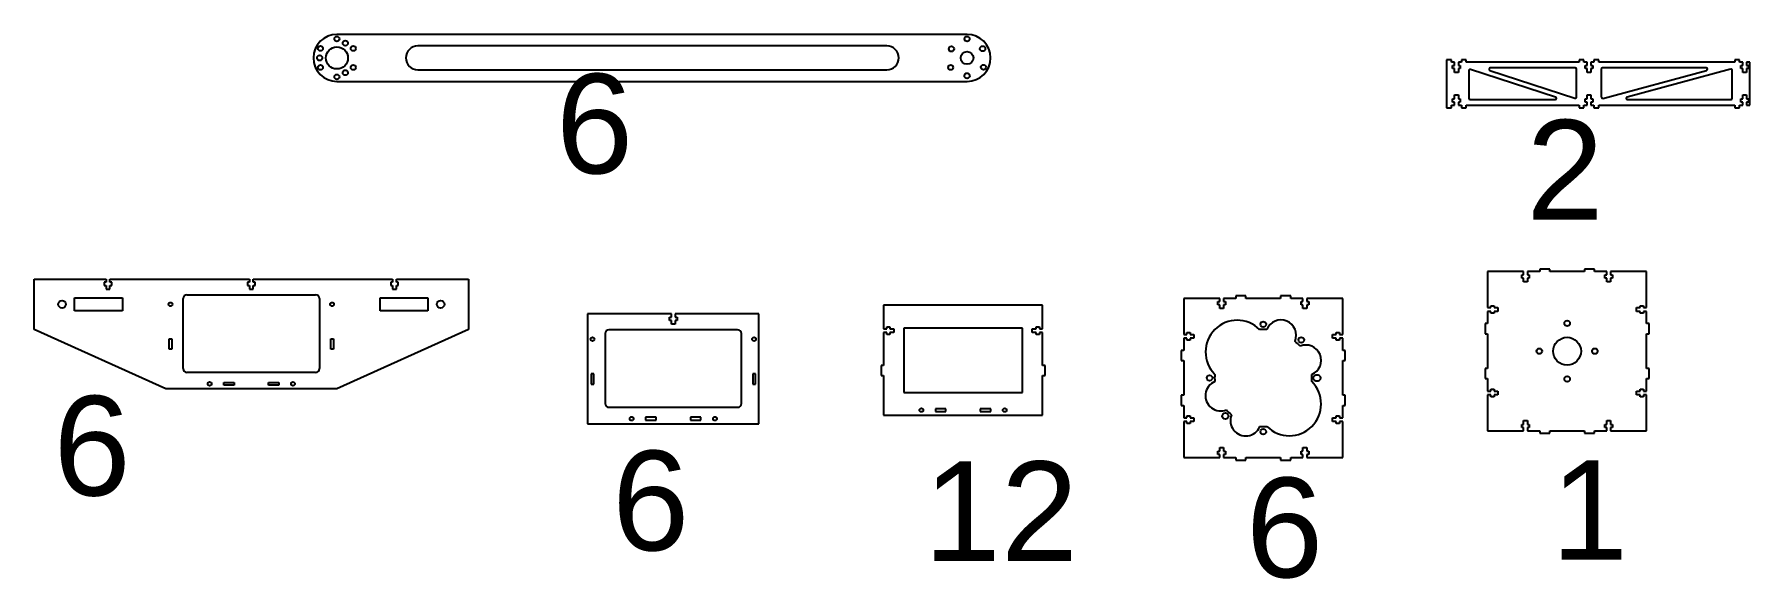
# Model space of a CAD drawing. Header units: millimetres. Extents: x 1241 to 2601, y 1757 to 2188.
import ezdxf

# ---------------------------------------------------------------- set-up
doc = ezdxf.new("R2010")
doc.units = ezdxf.units.MM
doc.styles.get("Standard").update_dxf_attribs({"font": 'arial.ttf'})

msp = doc.modelspace()

# ---------------------------------------------------------------- linework, layer by layer
at = {"color": 7, "linetype": 'Continuous', "lineweight": 25}
for p, q in [((1980.5, 2187.7), (1481.1, 2187.7)), ((1916.9, 2178.6), (1545.3, 2178.6)), ((2360.5, 2167.7), (2360.5, 2129.7)), ((2364.3, 2167.7), (2360.5, 2167.7)), ((2364.3, 2165.7), (2364.3, 2167.7)), ((2366.8, 2165.7), (2364.3, 2165.7)), ((2365.3, 2163.2), (2366.8, 2163.2)), ((2365.3, 2160.6), (2365.3, 2163.2)), ((2366.8, 2163.2), (2366.8, 2165.7)), ((2369.8, 2165.7), (2369.8, 2163.2)), ((2372.3, 2165.7), (2369.8, 2165.7)), ((2369.8, 2163.2), (2371.3, 2163.2)), ((2371.3, 2163.2), (2371.3, 2160.6)), ((2372.3, 2167.7), (2372.3, 2165.7)), ((2376.1, 2167.7), (2372.3, 2167.7)), ((2376.1, 2165.7), (2376.1, 2167.7)), ((2465.5, 2165.7), (2376.1, 2165.7)), ((2465.5, 2167.7), (2465.5, 2165.7)), ((2469.3, 2167.7), (2465.5, 2167.7)), ((2469.3, 2165.7), (2469.3, 2167.7)), ((2471.8, 2165.7), (2469.3, 2165.7)), ((2470.3, 2163.2), (2471.8, 2163.2)), ((2470.3, 2160.6), (2470.3, 2163.2)), ((2471.8, 2163.2), (2471.8, 2165.7)), ((2474.8, 2165.7), (2474.8, 2163.2)), ((2477.3, 2165.7), (2474.8, 2165.7)), ((2474.8, 2163.2), (2476.3, 2163.2)), ((2476.3, 2163.2), (2476.3, 2160.6)), ((2477.3, 2167.7), (2477.3, 2165.7)), ((2481.1, 2167.7), (2477.3, 2167.7)), ((2481.1, 2165.7), (2481.1, 2167.7)), ((2588.9, 2165.7), (2481.1, 2165.7)), ((2588.9, 2167.7), (2588.9, 2165.7)), ((2592.7, 2167.7), (2588.9, 2167.7)), ((2592.7, 2165.7), (2592.7, 2167.7)), ((2595.2, 2165.7), (2592.7, 2165.7)), ((2593.7, 2163.2), (2595.2, 2163.2)), ((2593.7, 2160.6), (2593.7, 2163.2)), ((2595.2, 2163.2), (2595.2, 2165.7)), ((2598.2, 2165.7), (2598.2, 2163.2)), ((2600.7, 2165.7), (2598.2, 2165.7)), ((2598.2, 2163.2), (2599.7, 2163.2)), ((2599.7, 2163.2), (2599.7, 2160.6)), ((2600.7, 2131.7), (2600.7, 2165.7)), ((1481.1, 2150.5), (1980.5, 2150.5)), ((1545.3, 2159.6), (1916.9, 2159.6)), ((2366.8, 2160.6), (2365.3, 2160.6)), ((2366.8, 2157.6), (2366.8, 2160.6)), ((2369.8, 2157.6), (2366.8, 2157.6)), ((2369.8, 2160.6), (2369.8, 2157.6)), ((2371.3, 2160.6), (2369.8, 2160.6)), ((2378.1, 2159), (2378.1, 2137.2)), ((2446.9, 2138.1), (2379.4, 2160)), ((2394.8, 2159.2), (2462.2, 2137.3)), ((2462.5, 2161.2), (2395.1, 2161.2)), ((2463.5, 2138.3), (2463.5, 2160.2)), ((2471.8, 2160.6), (2470.3, 2160.6)), ((2471.8, 2157.6), (2471.8, 2160.6)), ((2474.8, 2157.6), (2471.8, 2157.6)), ((2474.8, 2160.6), (2474.8, 2157.6)), ((2476.3, 2160.6), (2474.8, 2160.6)), ((2483.1, 2160.2), (2483.1, 2138.1)), ((2566.2, 2161.2), (2484.1, 2161.2)), ((2484.4, 2137.1), (2566.5, 2159.2)), ((2585.6, 2160.2), (2503.6, 2138.1)), ((2586.9, 2137.2), (2586.9, 2159.2)), ((2595.2, 2160.6), (2593.7, 2160.6)), ((2595.2, 2157.6), (2595.2, 2160.6)), ((2598.2, 2157.6), (2595.2, 2157.6)), ((2598.2, 2160.6), (2598.2, 2157.6)), ((2599.7, 2160.6), (2598.2, 2160.6)), ((2365.3, 2136.8), (2366.8, 2136.8)), ((2365.3, 2134.2), (2365.3, 2136.8)), ((2366.8, 2139.8), (2369.8, 2139.8)), ((2366.8, 2136.8), (2366.8, 2139.8)), ((2369.8, 2139.8), (2369.8, 2136.8)), ((2369.8, 2136.8), (2371.3, 2136.8)), ((2371.3, 2136.8), (2371.3, 2134.2)), ((2379.1, 2136.2), (2446.6, 2136.2)), ((2470.3, 2136.8), (2471.8, 2136.8)), ((2470.3, 2134.2), (2470.3, 2136.8)), ((2471.8, 2139.8), (2474.8, 2139.8)), ((2471.8, 2136.8), (2471.8, 2139.8)), ((2474.8, 2139.8), (2474.8, 2136.8)), ((2474.8, 2136.8), (2476.3, 2136.8)), ((2476.3, 2136.8), (2476.3, 2134.2)), ((2503.8, 2136.2), (2585.9, 2136.2)), ((2593.7, 2136.8), (2595.2, 2136.8)), ((2593.7, 2134.2), (2593.7, 2136.8)), ((2595.2, 2139.8), (2598.2, 2139.8)), ((2595.2, 2136.8), (2595.2, 2139.8)), ((2598.2, 2139.8), (2598.2, 2136.8)), ((2598.2, 2136.8), (2599.7, 2136.8)), ((2599.7, 2136.8), (2599.7, 2134.2)), ((2360.5, 2129.7), (2364.3, 2129.7)), ((2364.3, 2131.7), (2366.8, 2131.7)), ((2364.3, 2129.7), (2364.3, 2131.7)), ((2366.8, 2134.2), (2365.3, 2134.2)), ((2366.8, 2131.7), (2366.8, 2134.2)), ((2369.8, 2134.2), (2369.8, 2131.7)), ((2371.3, 2134.2), (2369.8, 2134.2)), ((2369.8, 2131.7), (2372.3, 2131.7)), ((2372.3, 2131.7), (2372.3, 2129.7)), ((2372.3, 2129.7), (2376.1, 2129.7)), ((2376.1, 2131.7), (2465.5, 2131.7)), ((2376.1, 2129.7), (2376.1, 2131.7)), ((2465.5, 2131.7), (2465.5, 2129.7)), ((2465.5, 2129.7), (2469.3, 2129.7)), ((2469.3, 2131.7), (2471.8, 2131.7)), ((2469.3, 2129.7), (2469.3, 2131.7)), ((2471.8, 2134.2), (2470.3, 2134.2)), ((2471.8, 2131.7), (2471.8, 2134.2)), ((2474.8, 2134.2), (2474.8, 2131.7)), ((2476.3, 2134.2), (2474.8, 2134.2)), ((2474.8, 2131.7), (2477.3, 2131.7)), ((2477.3, 2131.7), (2477.3, 2129.7)), ((2477.3, 2129.7), (2481.1, 2129.7)), ((2481.1, 2131.7), (2588.9, 2131.7)), ((2481.1, 2129.7), (2481.1, 2131.7)), ((2588.9, 2131.7), (2588.9, 2129.7)), ((2588.9, 2129.7), (2592.7, 2129.7)), ((2592.7, 2131.7), (2595.2, 2131.7)), ((2592.7, 2129.7), (2592.7, 2131.7)), ((2595.2, 2134.2), (2593.7, 2134.2)), ((2595.2, 2131.7), (2595.2, 2134.2)), ((2598.2, 2134.2), (2598.2, 2131.7)), ((2599.7, 2134.2), (2598.2, 2134.2)), ((2598.2, 2131.7), (2600.7, 2131.7)), ((2393, 2000), (2393, 1971.5)), ((2421.5, 2000), (2393, 2000)), ((2421.5, 1997.5), (2421.5, 2000)), ((2424.5, 2000), (2424.5, 1997.5)), ((2434.3, 2000), (2424.5, 2000)), ((2434.3, 2002), (2434.3, 2000)), ((2442.3, 2002), (2434.3, 2002)), ((2442.3, 2000), (2442.3, 2002)), ((2469.8, 2000), (2442.3, 2000)), ((2469.8, 2002), (2469.8, 2000)), ((2477.8, 2002), (2469.8, 2002)), ((2477.8, 2000), (2477.8, 2002)), ((2487.5, 2000), (2477.8, 2000)), ((2487.5, 1997.5), (2487.5, 2000)), ((2490.5, 2000), (2490.5, 1997.5)), ((2519, 2000), (2490.5, 2000)), ((2519, 1971.5), (2519, 2000)), ((1241.3, 1954.1), (1241.3, 1994.1)), ((1241.3, 1994.1), (1298.3, 1994.1)), ((1298.3, 1991.6), (1296.8, 1991.6)), ((1296.8, 1991.6), (1296.8, 1989)), ((1296.8, 1989), (1298.3, 1989)), ((1298.3, 1994.1), (1298.3, 1991.6)), ((1298.3, 1989), (1298.3, 1986)), ((1298.3, 1986), (1301.3, 1986)), ((1301.3, 1991.6), (1301.3, 1994.1)), ((1301.3, 1994.1), (1411.8, 1994.1)), ((1302.8, 1991.6), (1301.3, 1991.6)), ((1301.3, 1986), (1301.3, 1989)), ((1301.3, 1989), (1302.8, 1989)), ((1302.8, 1989), (1302.8, 1991.6)), ((1411.8, 1991.6), (1410.3, 1991.6)), ((1410.3, 1991.6), (1410.3, 1989)), ((1410.3, 1989), (1411.8, 1989)), ((1411.8, 1994.1), (1411.8, 1991.6)), ((1411.8, 1989), (1411.8, 1986)), ((1411.8, 1986), (1414.8, 1986)), ((1414.8, 1991.6), (1414.8, 1994.1)), ((1414.8, 1994.1), (1525.3, 1994.1)), ((1416.3, 1991.6), (1414.8, 1991.6)), ((1414.8, 1986), (1414.8, 1989)), ((1414.8, 1989), (1416.3, 1989)), ((1416.3, 1989), (1416.3, 1991.6)), ((1525.3, 1991.6), (1523.8, 1991.6)), ((1523.8, 1991.6), (1523.8, 1989)), ((1523.8, 1989), (1525.3, 1989)), ((1525.3, 1994.1), (1525.3, 1991.6)), ((1525.3, 1989), (1525.3, 1986)), ((1525.3, 1986), (1528.3, 1986)), ((1528.3, 1991.6), (1528.3, 1994.1)), ((1528.3, 1994.1), (1585.3, 1994.1)), ((1529.8, 1991.6), (1528.3, 1991.6)), ((1528.3, 1986), (1528.3, 1989)), ((1528.3, 1989), (1529.8, 1989)), ((1529.8, 1989), (1529.8, 1991.6)), ((1585.3, 1994.1), (1585.3, 1954.1)), ((2420, 1997.5), (2421.5, 1997.5)), ((2420, 1994.9), (2420, 1997.5)), ((2421.5, 1994.9), (2420, 1994.9)), ((2421.5, 1991.9), (2421.5, 1994.9)), ((2424.5, 1991.9), (2421.5, 1991.9)), ((2424.5, 1997.5), (2426, 1997.5)), ((2424.5, 1994.9), (2424.5, 1991.9)), ((2426, 1994.9), (2424.5, 1994.9)), ((2426, 1997.5), (2426, 1994.9)), ((2486, 1997.5), (2487.5, 1997.5)), ((2486, 1994.9), (2486, 1997.5)), ((2487.5, 1994.9), (2486, 1994.9)), ((2487.5, 1991.9), (2487.5, 1994.9)), ((2490.5, 1991.9), (2487.5, 1991.9)), ((2490.5, 1997.5), (2492, 1997.5)), ((2490.5, 1994.9), (2490.5, 1991.9)), ((2492, 1994.9), (2490.5, 1994.9)), ((2492, 1997.5), (2492, 1994.9)), ((1273.3, 1969), (1273.3, 1979.2)), ((1273.3, 1979.2), (1311.3, 1979.2)), ((1311.3, 1979.2), (1311.3, 1969)), ((1359.3, 1923.2), (1359.3, 1978.6)), ((1362.3, 1981.6), (1464.3, 1981.6)), ((1467.3, 1978.6), (1467.3, 1923.2)), ((1515.3, 1979.2), (1553.3, 1979.2)), ((1515.3, 1969), (1515.3, 1979.2)), ((1553.3, 1979.2), (1553.3, 1969)), ((2040.3, 1973.3), (1914.3, 1973.3)), ((1914.3, 1973.3), (1914.3, 1954.8)), ((2040.3, 1954.8), (2040.3, 1973.3)), ((2152.2, 1978.8), (2152.2, 1950.3)), ((2180.7, 1978.8), (2152.2, 1978.8)), ((2179.2, 1976.3), (2180.7, 1976.3)), ((2179.2, 1973.7), (2179.2, 1976.3)), ((2180.7, 1973.7), (2179.2, 1973.7)), ((2180.7, 1976.3), (2180.7, 1978.8)), ((2180.7, 1970.7), (2180.7, 1973.7)), ((2183.7, 1978.8), (2183.7, 1976.3)), ((2193.5, 1978.8), (2183.7, 1978.8)), ((2183.7, 1976.3), (2185.2, 1976.3)), ((2183.7, 1973.7), (2183.7, 1970.7)), ((2185.2, 1973.7), (2183.7, 1973.7)), ((2185.2, 1976.3), (2185.2, 1973.7)), ((2193.5, 1980.8), (2193.5, 1978.8)), ((2201.5, 1980.8), (2193.5, 1980.8)), ((2201.5, 1978.8), (2201.5, 1980.8)), ((2229, 1978.8), (2201.5, 1978.8)), ((2229, 1980.8), (2229, 1978.8)), ((2237, 1980.8), (2229, 1980.8)), ((2237, 1978.8), (2237, 1980.8)), ((2246.7, 1978.8), (2237, 1978.8)), ((2245.2, 1976.3), (2246.7, 1976.3)), ((2245.2, 1973.7), (2245.2, 1976.3)), ((2246.7, 1973.7), (2245.2, 1973.7)), ((2246.7, 1976.3), (2246.7, 1978.8)), ((2246.7, 1970.7), (2246.7, 1973.7)), ((2249.7, 1978.8), (2249.7, 1976.3)), ((2278.2, 1978.8), (2249.7, 1978.8)), ((2249.7, 1976.3), (2251.2, 1976.3)), ((2249.7, 1973.7), (2249.7, 1970.7)), ((2251.2, 1973.7), (2249.7, 1973.7)), ((2251.2, 1976.3), (2251.2, 1973.7)), ((2278.2, 1950.3), (2278.2, 1978.8)), ((2393, 1971.5), (2395.5, 1971.5)), ((2395.5, 1973), (2398.1, 1973)), ((2395.5, 1971.5), (2395.5, 1973)), ((2398.1, 1973), (2398.1, 1971.5)), ((2398.1, 1971.5), (2401.1, 1971.5)), ((2401.1, 1971.5), (2401.1, 1968.5)), ((2510.9, 1971.5), (2513.9, 1971.5)), ((2510.9, 1968.5), (2510.9, 1971.5)), ((2513.9, 1973), (2516.5, 1973)), ((2513.9, 1971.5), (2513.9, 1973)), ((2516.5, 1973), (2516.5, 1971.5)), ((2516.5, 1971.5), (2519, 1971.5)), ((1311.3, 1969), (1273.3, 1969)), ((1553.3, 1969), (1515.3, 1969)), ((1679.8, 1966.5), (1679.8, 1879.6)), ((1746.2, 1966.5), (1679.8, 1966.5)), ((1744.7, 1964), (1746.2, 1964)), ((1744.7, 1961.4), (1744.7, 1964)), ((1746.2, 1961.4), (1744.7, 1961.4)), ((1746.2, 1964), (1746.2, 1966.5)), ((1746.2, 1958.4), (1746.2, 1961.4)), ((1749.2, 1958.4), (1746.2, 1958.4)), ((1749.2, 1966.5), (1749.2, 1964)), ((1815.5, 1966.5), (1749.2, 1966.5)), ((1749.2, 1964), (1750.7, 1964)), ((1749.2, 1961.4), (1749.2, 1958.4)), ((1750.7, 1961.4), (1749.2, 1961.4)), ((1750.7, 1964), (1750.7, 1961.4)), ((1815.5, 1879.6), (1815.5, 1966.5)), ((2183.7, 1970.7), (2180.7, 1970.7)), ((2249.7, 1970.7), (2246.7, 1970.7)), ((2391, 1958.8), (2391, 1950.8)), ((2393, 1958.8), (2391, 1958.8)), ((2393, 1968.5), (2393, 1958.8)), ((2395.5, 1968.5), (2393, 1968.5)), ((2395.5, 1967), (2395.5, 1968.5)), ((2398.1, 1967), (2395.5, 1967)), ((2398.1, 1968.5), (2398.1, 1967)), ((2401.1, 1968.5), (2398.1, 1968.5)), ((2513.9, 1968.5), (2510.9, 1968.5)), ((2513.9, 1967), (2513.9, 1968.5)), ((2516.5, 1967), (2513.9, 1967)), ((2516.5, 1968.5), (2516.5, 1967)), ((2519, 1968.5), (2516.5, 1968.5)), ((2519, 1958.8), (2519, 1968.5)), ((2521, 1958.8), (2519, 1958.8)), ((2521, 1950.8), (2521, 1958.8)), ((1345.5, 1907.2), (1241.3, 1954.1)), ((1348.2, 1946.7), (1350.4, 1946.7)), ((1348.2, 1938.5), (1348.2, 1946.7)), ((1350.4, 1946.7), (1350.4, 1938.5)), ((1476.2, 1946.7), (1478.4, 1946.7)), ((1476.2, 1938.5), (1476.2, 1946.7)), ((1478.4, 1946.7), (1478.4, 1938.5)), ((1585.3, 1954.1), (1481.2, 1907.2)), ((1693.7, 1951), (1693.7, 1895.6)), ((1798.7, 1954), (1696.7, 1954)), ((1801.7, 1895.6), (1801.7, 1951)), ((1914.3, 1954.8), (1916.8, 1954.8)), ((1914.3, 1951.8), (1914.3, 1925.8)), ((1916.8, 1951.8), (1914.3, 1951.8)), ((1916.8, 1956.3), (1919.4, 1956.3)), ((1916.8, 1954.8), (1916.8, 1956.3)), ((1916.8, 1950.3), (1916.8, 1951.8)), ((1919.4, 1950.3), (1916.8, 1950.3)), ((1919.4, 1956.3), (1919.4, 1954.8)), ((1919.4, 1954.8), (1922.4, 1954.8)), ((1919.4, 1951.8), (1919.4, 1950.3)), ((1922.4, 1951.8), (1919.4, 1951.8)), ((1922.4, 1954.8), (1922.4, 1951.8)), ((2024.3, 1955.3), (1930.3, 1955.3)), ((1930.3, 1955.3), (1930.3, 1904.4)), ((2024.3, 1904.4), (2024.3, 1955.3)), ((2032.2, 1954.8), (2035.2, 1954.8)), ((2032.2, 1951.8), (2032.2, 1954.8)), ((2035.2, 1951.8), (2032.2, 1951.8)), ((2035.2, 1956.3), (2037.8, 1956.3)), ((2035.2, 1954.8), (2035.2, 1956.3)), ((2035.2, 1950.3), (2035.2, 1951.8)), ((2037.8, 1950.3), (2035.2, 1950.3)), ((2037.8, 1956.3), (2037.8, 1954.8)), ((2037.8, 1954.8), (2040.3, 1954.8)), ((2037.8, 1951.8), (2037.8, 1950.3)), ((2040.3, 1951.8), (2037.8, 1951.8)), ((2040.3, 1925.8), (2040.3, 1951.8)), ((2152.2, 1950.3), (2154.7, 1950.3)), ((2152.2, 1947.3), (2152.2, 1937.6)), ((2154.7, 1947.3), (2152.2, 1947.3)), ((2154.7, 1951.8), (2157.3, 1951.8)), ((2154.7, 1950.3), (2154.7, 1951.8)), ((2154.7, 1945.8), (2154.7, 1947.3)), ((2157.3, 1945.8), (2154.7, 1945.8)), ((2157.3, 1951.8), (2157.3, 1950.3)), ((2157.3, 1950.3), (2160.3, 1950.3)), ((2157.3, 1947.3), (2157.3, 1945.8)), ((2160.3, 1947.3), (2157.3, 1947.3)), ((2160.3, 1950.3), (2160.3, 1947.3)), ((2270.1, 1950.3), (2273.1, 1950.3)), ((2270.1, 1947.3), (2270.1, 1950.3)), ((2273.1, 1947.3), (2270.1, 1947.3)), ((2273.1, 1951.8), (2275.7, 1951.8)), ((2273.1, 1950.3), (2273.1, 1951.8)), ((2273.1, 1945.8), (2273.1, 1947.3)), ((2275.7, 1945.8), (2273.1, 1945.8)), ((2275.7, 1951.8), (2275.7, 1950.3)), ((2275.7, 1950.3), (2278.2, 1950.3)), ((2275.7, 1947.3), (2275.7, 1945.8)), ((2278.2, 1947.3), (2275.7, 1947.3)), ((2278.2, 1937.6), (2278.2, 1947.3)), ((2391, 1950.8), (2393, 1950.8)), ((2393, 1950.8), (2393, 1923.3)), ((2519, 1950.8), (2521, 1950.8)), ((2519, 1923.3), (2519, 1950.8)), ((1350.4, 1938.5), (1348.2, 1938.5)), ((1478.4, 1938.5), (1476.2, 1938.5)), ((2150.2, 1937.6), (2150.2, 1929.6)), ((2152.2, 1937.6), (2150.2, 1937.6)), ((2280.2, 1937.6), (2278.2, 1937.6)), ((2280.2, 1929.6), (2280.2, 1937.6)), ((1464.3, 1920.2), (1362.3, 1920.2)), ((1684.8, 1919.1), (1682.6, 1919.1)), ((1682.6, 1919.1), (1682.6, 1910.9)), ((1684.8, 1910.9), (1684.8, 1919.1)), ((1812.8, 1919.1), (1810.6, 1919.1)), ((1810.6, 1919.1), (1810.6, 1910.9)), ((1812.8, 1910.9), (1812.8, 1919.1)), ((1912.3, 1925.8), (1912.3, 1917.8)), ((1914.3, 1925.8), (1912.3, 1925.8)), ((1912.3, 1917.8), (1914.3, 1917.8)), ((1914.3, 1917.8), (1914.3, 1886.4)), ((2042.3, 1925.8), (2040.3, 1925.8)), ((2040.3, 1917.8), (2042.3, 1917.8)), ((2040.3, 1886.4), (2040.3, 1917.8)), ((2042.3, 1917.8), (2042.3, 1925.8)), ((2150.2, 1929.6), (2152.2, 1929.6)), ((2152.2, 1929.6), (2152.2, 1902.1)), ((2258.6, 1918), (2256.9, 1918)), ((2278.2, 1929.6), (2280.2, 1929.6)), ((2278.2, 1902.1), (2278.2, 1929.6)), ((2391, 1923.3), (2391, 1915.3)), ((2393, 1923.3), (2391, 1923.3)), ((2521, 1923.3), (2519, 1923.3)), ((2521, 1915.3), (2521, 1923.3)), ((1481.2, 1907.2), (1345.5, 1907.2)), ((1391.5, 1910.1), (1391.5, 1912.3)), ((1391.5, 1912.3), (1399.7, 1912.3)), ((1399.7, 1910.1), (1391.5, 1910.1)), ((1399.7, 1912.3), (1399.7, 1910.1)), ((1427, 1912.3), (1435.2, 1912.3)), ((1427, 1910.1), (1427, 1912.3)), ((1435.2, 1910.1), (1427, 1910.1)), ((1435.2, 1912.3), (1435.2, 1910.1)), ((1682.6, 1910.9), (1684.8, 1910.9)), ((1810.6, 1910.9), (1812.8, 1910.9)), ((1930.3, 1904.4), (2024.3, 1904.4)), ((2256.9, 1913.6), (2258.6, 1913.6)), ((2391, 1915.3), (2393, 1915.3)), ((2393, 1915.3), (2393, 1905.5)), ((2393, 1905.5), (2395.5, 1905.5)), ((2395.5, 1907), (2398.1, 1907)), ((2395.5, 1905.5), (2395.5, 1907)), ((2398.1, 1907), (2398.1, 1905.5)), ((2398.1, 1905.5), (2401.1, 1905.5)), ((2401.1, 1905.5), (2401.1, 1902.5)), ((2510.9, 1905.5), (2513.9, 1905.5)), ((2510.9, 1902.5), (2510.9, 1905.5)), ((2513.9, 1907), (2516.5, 1907)), ((2513.9, 1905.5), (2513.9, 1907)), ((2516.5, 1907), (2516.5, 1905.5)), ((2516.5, 1905.5), (2519, 1905.5)), ((2519, 1915.3), (2521, 1915.3)), ((2519, 1905.5), (2519, 1915.3)), ((1696.7, 1892.6), (1798.7, 1892.6)), ((1963.7, 1891.5), (1955.5, 1891.5)), ((1955.5, 1891.5), (1955.5, 1889.3)), ((1963.7, 1889.3), (1963.7, 1891.5)), ((1991, 1891.5), (1991, 1889.3)), ((1999.2, 1891.5), (1991, 1891.5)), ((1999.2, 1889.3), (1999.2, 1891.5)), ((2150.2, 1902.1), (2150.2, 1894.1)), ((2152.2, 1902.1), (2150.2, 1902.1)), ((2150.2, 1894.1), (2152.2, 1894.1)), ((2152.2, 1894.1), (2152.2, 1884.3)), ((2280.2, 1902.1), (2278.2, 1902.1)), ((2278.2, 1894.1), (2280.2, 1894.1)), ((2278.2, 1884.3), (2278.2, 1894.1)), ((2280.2, 1894.1), (2280.2, 1902.1)), ((2393, 1902.5), (2393, 1874)), ((2395.5, 1902.5), (2393, 1902.5)), ((2395.5, 1901), (2395.5, 1902.5)), ((2398.1, 1901), (2395.5, 1901)), ((2398.1, 1902.5), (2398.1, 1901)), ((2401.1, 1902.5), (2398.1, 1902.5)), ((2513.9, 1902.5), (2510.9, 1902.5)), ((2513.9, 1901), (2513.9, 1902.5)), ((2516.5, 1901), (2513.9, 1901)), ((2516.5, 1902.5), (2516.5, 1901)), ((2519, 1902.5), (2516.5, 1902.5)), ((2519, 1874), (2519, 1902.5)), ((1679.8, 1879.6), (1815.5, 1879.6)), ((1734, 1884.7), (1725.8, 1884.7)), ((1725.8, 1884.7), (1725.8, 1882.5)), ((1725.8, 1882.5), (1734, 1882.5)), ((1734, 1882.5), (1734, 1884.7)), ((1761.3, 1884.7), (1761.3, 1882.5)), ((1769.5, 1884.7), (1761.3, 1884.7)), ((1761.3, 1882.5), (1769.5, 1882.5)), ((1769.5, 1882.5), (1769.5, 1884.7)), ((1914.3, 1886.4), (2040.3, 1886.4)), ((1955.5, 1889.3), (1963.7, 1889.3)), ((1991, 1889.3), (1999.2, 1889.3)), ((2152.2, 1884.3), (2154.7, 1884.3)), ((2152.2, 1881.3), (2152.2, 1852.8)), ((2154.7, 1881.3), (2152.2, 1881.3)), ((2154.7, 1885.8), (2157.3, 1885.8)), ((2154.7, 1884.3), (2154.7, 1885.8)), ((2154.7, 1879.8), (2154.7, 1881.3)), ((2157.3, 1879.8), (2154.7, 1879.8)), ((2157.3, 1885.8), (2157.3, 1884.3)), ((2157.3, 1884.3), (2160.3, 1884.3)), ((2157.3, 1881.3), (2157.3, 1879.8)), ((2160.3, 1881.3), (2157.3, 1881.3)), ((2160.3, 1884.3), (2160.3, 1881.3)), ((2270.1, 1884.3), (2273.1, 1884.3)), ((2270.1, 1881.3), (2270.1, 1884.3)), ((2273.1, 1881.3), (2270.1, 1881.3)), ((2273.1, 1885.8), (2275.7, 1885.8)), ((2273.1, 1884.3), (2273.1, 1885.8)), ((2273.1, 1879.8), (2273.1, 1881.3)), ((2275.7, 1879.8), (2273.1, 1879.8)), ((2275.7, 1885.8), (2275.7, 1884.3)), ((2275.7, 1884.3), (2278.2, 1884.3)), ((2275.7, 1881.3), (2275.7, 1879.8)), ((2278.2, 1881.3), (2275.7, 1881.3)), ((2278.2, 1852.8), (2278.2, 1881.3)), ((2420, 1879.1), (2421.5, 1879.1)), ((2420, 1876.5), (2420, 1879.1)), ((2421.5, 1876.5), (2420, 1876.5)), ((2421.5, 1882.1), (2424.5, 1882.1)), ((2421.5, 1879.1), (2421.5, 1882.1)), ((2421.5, 1874), (2421.5, 1876.5)), ((2424.5, 1882.1), (2424.5, 1879.1)), ((2424.5, 1879.1), (2426, 1879.1)), ((2424.5, 1876.5), (2424.5, 1874)), ((2426, 1876.5), (2424.5, 1876.5)), ((2426, 1879.1), (2426, 1876.5)), ((2486, 1879.1), (2487.5, 1879.1)), ((2486, 1876.5), (2486, 1879.1)), ((2487.5, 1876.5), (2486, 1876.5)), ((2487.5, 1882.1), (2490.5, 1882.1)), ((2487.5, 1879.1), (2487.5, 1882.1)), ((2487.5, 1874), (2487.5, 1876.5)), ((2490.5, 1882.1), (2490.5, 1879.1)), ((2490.5, 1879.1), (2492, 1879.1)), ((2490.5, 1876.5), (2490.5, 1874)), ((2492, 1876.5), (2490.5, 1876.5)), ((2492, 1879.1), (2492, 1876.5)), ((2393, 1874), (2421.5, 1874)), ((2424.5, 1874), (2434.3, 1874)), ((2434.3, 1874), (2434.3, 1872)), ((2434.3, 1872), (2442.3, 1872)), ((2442.3, 1874), (2469.8, 1874)), ((2442.3, 1872), (2442.3, 1874)), ((2469.8, 1874), (2469.8, 1872)), ((2469.8, 1872), (2477.8, 1872)), ((2477.8, 1874), (2487.5, 1874)), ((2477.8, 1872), (2477.8, 1874)), ((2490.5, 1874), (2519, 1874)), ((2152.2, 1852.8), (2180.7, 1852.8)), ((2179.2, 1857.9), (2180.7, 1857.9)), ((2179.2, 1855.3), (2179.2, 1857.9)), ((2180.7, 1855.3), (2179.2, 1855.3)), ((2180.7, 1860.9), (2183.7, 1860.9)), ((2180.7, 1857.9), (2180.7, 1860.9)), ((2180.7, 1852.8), (2180.7, 1855.3)), ((2183.7, 1860.9), (2183.7, 1857.9)), ((2183.7, 1857.9), (2185.2, 1857.9)), ((2183.7, 1855.3), (2183.7, 1852.8)), ((2185.2, 1855.3), (2183.7, 1855.3)), ((2183.7, 1852.8), (2193.5, 1852.8)), ((2185.2, 1857.9), (2185.2, 1855.3)), ((2193.5, 1852.8), (2193.5, 1850.8)), ((2193.5, 1850.8), (2201.5, 1850.8)), ((2201.5, 1852.8), (2229, 1852.8)), ((2201.5, 1850.8), (2201.5, 1852.8)), ((2229, 1852.8), (2229, 1850.8)), ((2229, 1850.8), (2237, 1850.8)), ((2237, 1852.8), (2246.7, 1852.8)), ((2237, 1850.8), (2237, 1852.8)), ((2245.2, 1857.9), (2246.7, 1857.9)), ((2245.2, 1855.3), (2245.2, 1857.9)), ((2246.7, 1855.3), (2245.2, 1855.3)), ((2246.7, 1860.9), (2249.7, 1860.9)), ((2246.7, 1857.9), (2246.7, 1860.9)), ((2246.7, 1852.8), (2246.7, 1855.3)), ((2249.7, 1860.9), (2249.7, 1857.9)), ((2249.7, 1857.9), (2251.2, 1857.9)), ((2249.7, 1855.3), (2249.7, 1852.8)), ((2251.2, 1855.3), (2249.7, 1855.3)), ((2249.7, 1852.8), (2278.2, 1852.8)), ((2251.2, 1857.9), (2251.2, 1855.3))]:
    msp.add_line(p, q, dxfattribs=at)
for centre, radius in [((1468.1, 2176.6), 2), ((1481.1, 2169.1), 8.75), ((1481.1, 2184.1), 2), ((1487.8, 2180.8), 2.08), ((1494.1, 2176.6), 2), ((1968.1, 2176.2), 2.08), ((1980.5, 2184.1), 2), ((1992.8, 2176.4), 2.08), ((1467.5, 2169.1), 2.08), ((1468.1, 2161.6), 2), ((1494.1, 2161.6), 2), ((1967.5, 2161.6), 2), ((1980.5, 2169.1), 5), ((1993.5, 2161.7), 2), ((1481.1, 2154.1), 2), ((1487.8, 2157.4), 2.08), ((1980.5, 2155), 2.08), ((1263.3, 1974.1), 3), ((1349.3, 1974.1), 1.5), ((1477.3, 1974.1), 1.5), ((1563.3, 1974.1), 3), ((2215.2, 1958.3), 2.2), ((2456, 1959), 2.2), ((1683.7, 1946.5), 1.5), ((1811.7, 1946.5), 1.5), ((2245.3, 1945.9), 2.2), ((2456, 1937), 11), ((2434, 1937), 2.2), ((2478, 1937), 2.2), ((2172.7, 1915.8), 2.2), ((2456, 1915), 2.2), ((1380.3, 1911.2), 1.5), ((1446.3, 1911.2), 1.5), ((1944.3, 1890.4), 1.5), ((2010.3, 1890.4), 1.5), ((1714.7, 1883.6), 1.5), ((1780.7, 1883.6), 1.5), ((2185.2, 1885.7), 2.5), ((2215.2, 1873.3), 2.2)]:
    msp.add_circle(centre, radius, dxfattribs=at)
for centre, radius, start, end in [((1481.1, 2169.1), 18.6, 90, 270), ((1545.3, 2169.1), 9.48, 90, 270), ((1916.9, 2169.1), 9.48, 270, 90), ((1980.5, 2169.1), 18.6, 270, 90), ((2379.1, 2159), 1, 72.0277, 180), ((2395.1, 2160.2), 1, 90, 252.0277), ((2462.5, 2160.2), 1, 0, 90), ((2484.1, 2160.2), 1, 90, 180), ((2566.2, 2160.2), 1, 285.0651, 90), ((2585.9, 2159.2), 1, 0, 105.0651), ((2379.1, 2137.2), 1, 180, 270), ((2446.6, 2137.2), 1, 270, 72.0277), ((2462.5, 2138.3), 1, 252.0277, 0), ((2484.1, 2138.1), 1, 180, 285.0651), ((2503.8, 2137.2), 1, 105.0651, 270), ((2585.9, 2137.2), 1, 270, 0), ((1362.3, 1978.6), 3, 90, 180), ((1464.3, 1978.6), 3, 0, 90), ((2194.6, 1936.4), 25.1, 45, 225), ((2229.2, 1949.6), 12.1, 337.5, 157.5), ((1696.7, 1951), 3, 90, 180), ((1798.7, 1951), 3, 0, 90), ((2215.2, 1915.8), 38.5, 85.7497, 94.2503), ((2215.2, 1915.8), 38.5, 40.7497, 49.2503), ((2249, 1929.8), 12.1, 292.5, 112.5), ((1362.3, 1923.2), 3, 180, 270), ((1464.3, 1923.2), 3, 270, 0), ((2215.2, 1915.8), 38.5, 175.7497, 184.2503), ((2215.2, 1915.8), 38.5, 355.7497, 4.2503), ((2256.9, 1915.8), 2.21, 90, 270), ((2258.6, 1915.8), 2.21, 270, 90), ((2181.5, 1901.8), 12.1, 112.5, 292.5), ((2235.9, 1895.2), 25.1, 225, 45), ((1696.7, 1895.6), 3, 180, 270), ((1798.7, 1895.6), 3, 270, 0), ((2215.2, 1915.8), 38.5, 220.7497, 229.2503), ((2201.3, 1882), 12.1, 157.5, 337.5), ((2215.2, 1915.8), 38.5, 265.7497, 274.2503)]:
    msp.add_arc(centre, radius, start, end, dxfattribs=at)

# ---------------------------------------------------------------- texts
for s, height, p in [('6', 78.8, (1654.7, 2077.7)), ('2', 78.8, (2423.8, 2041.2)), ('6', 78.8, (1256.5, 1822.8)), ('6', 78.8, (1699.2, 1779.4)), ('12', 78.76, (1946.1, 1771)), ('1', 78.8, (2443.2, 1771.9)), ('6', 78.8, (2201.5, 1758.1))]:
    msp.add_text(s, height=height).set_placement(p)

doc.saveas('drawing.dxf')
